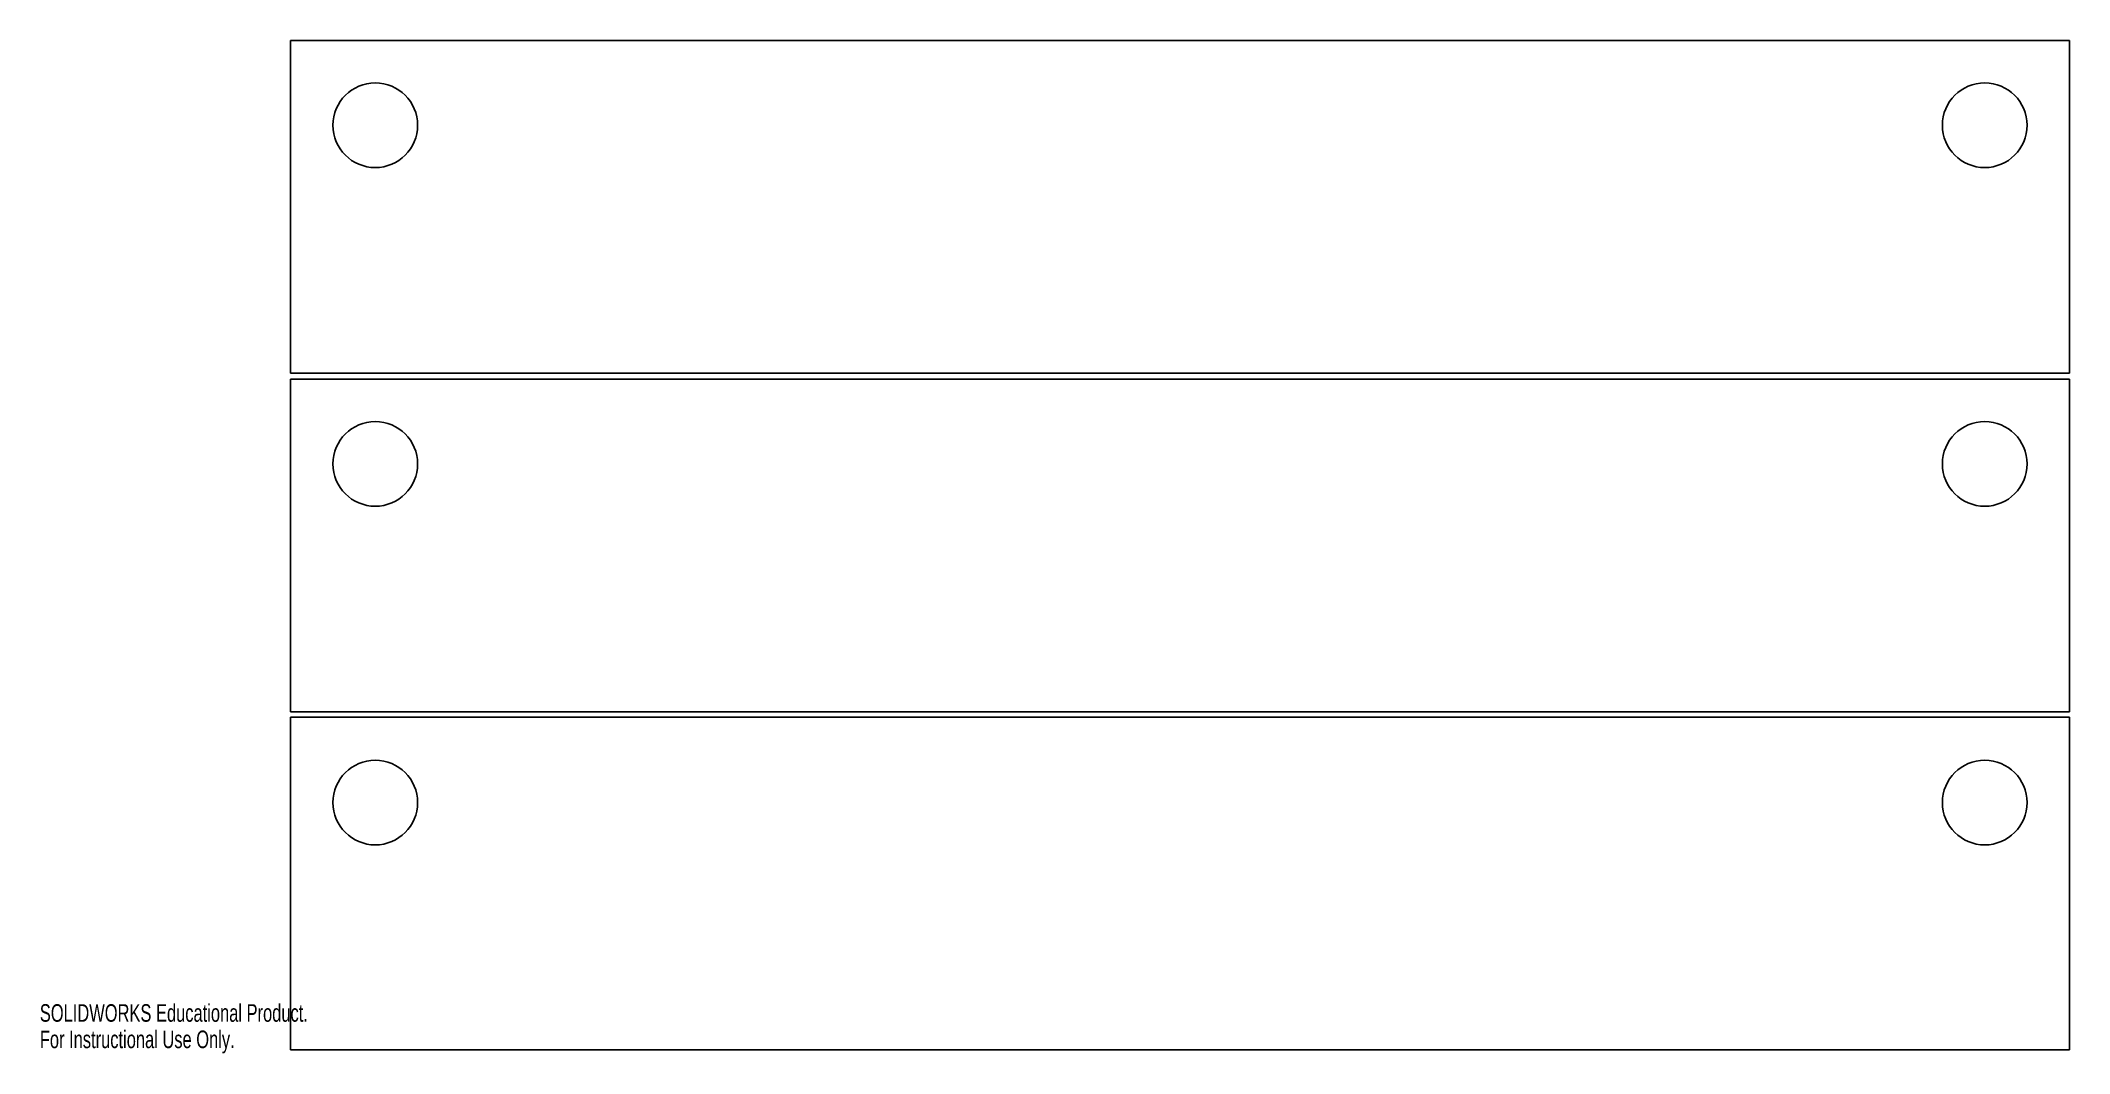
# Model space of a CAD drawing. Header units: millimetres. Extents: x 0 to 609, y 0 to 304.
import ezdxf

# ---------------------------------------------------------------- set-up
doc = ezdxf.new("R2010")
doc.units = ezdxf.units.MM
doc.styles.add('SLDTEXTSTYLE0', font='TXT', dxfattribs={"width": 0.7})

msp = doc.modelspace()

# ---------------------------------------------------------------- linework, layer by layer
at = {"color": 1, "linetype": 'Continuous', "lineweight": 25}
for p, q in [((608.59, 303.8), (75.19, 303.8)), ((75.19, 303.8), (75.19, 203.98)), ((608.59, 203.98), (608.59, 303.8)), ((75.19, 203.98), (608.59, 203.98)), ((75.19, 202.26), (75.19, 102.44)), ((608.59, 202.26), (75.19, 202.26)), ((608.59, 102.44), (608.59, 202.26)), ((75.19, 102.44), (608.59, 102.44)), ((75.19, 100.82), (75.19, 1)), ((608.59, 100.82), (75.19, 100.82)), ((608.59, 1), (608.59, 100.82)), ((75.19, 1), (608.59, 1))]:
    msp.add_line(p, q, dxfattribs=at)
for centre in [(100.59, 278.4), (583.19, 278.4), (100.59, 176.8), (583.19, 176.8), (100.59, 75.2), (583.19, 75.2)]:
    msp.add_circle(centre, 12.7, dxfattribs=at)

# ---------------------------------------------------------------- texts
at = {"color": 7, "linetype": 'Continuous', "char_height": 5.273, "attachment_point": 1, "style": 'SLDTEXTSTYLE0'}
for s, insert in [('SOLIDWORKS Educational Product.', (0, 14.71)), ('For Instructional Use Only.', (0, 6.8))]:
    msp.add_mtext(s, dxfattribs=dict(at, insert=insert))

doc.saveas('drawing.dxf')
